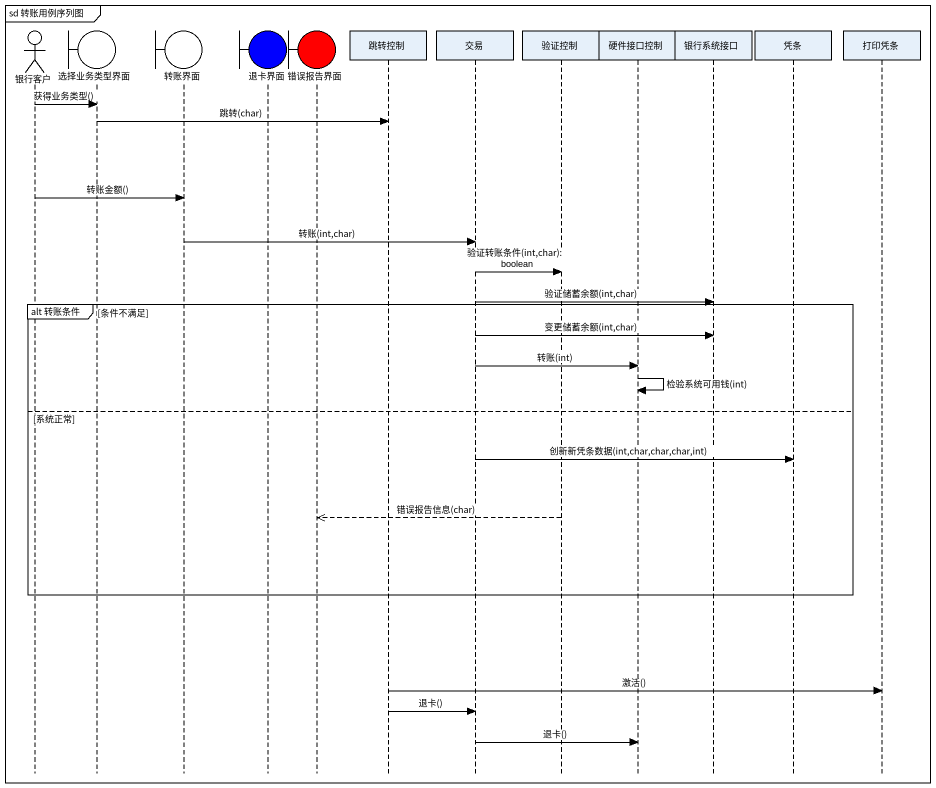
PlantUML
@startuml
mainframe sd 转账用例序列图
hide footbox
actor 银行客户
boundary 选择业务类型界面
boundary 转账界面
boundary 退卡界面 #0000FF
boundary 错误报告界面 #FF0000
participant 跳转控制
participant 交易
participant 验证控制
participant 硬件接口控制
participant 银行系统接口
participant 凭条
participant 打印凭条

银行客户 -> 选择业务类型界面 : 获得业务类型()
选择业务类型界面 -> 跳转控制 : 跳转(char)
银行客户 -> 转账界面 : 转账金额()
转账界面 -> 交易 : 转账(int,char)
交易 -> 验证控制 : 验证转账条件(int,char): boolean
交易 -> 银行系统接口 : 验证储蓄余额(int,char)
group alt 转账条件 [条件不满足]
  交易 -> 银行系统接口 : 变更储蓄余额(int,char)
  交易 -> 硬件接口控制 : 转账(int)
  硬件接口控制 -> 硬件接口控制 : 检验系统可用钱(int)
else 系统正常
  交易 -> 凭条 : 创新新凭条数据(int,char,char,char,int)
  验证控制 -->> 错误报告界面 : 错误报告信息(char)
end
跳转控制 -> 打印凭条 : 激活()
跳转控制 -> 交易 : 退卡()
交易 -> 硬件接口控制 : 退卡()
@enduml
